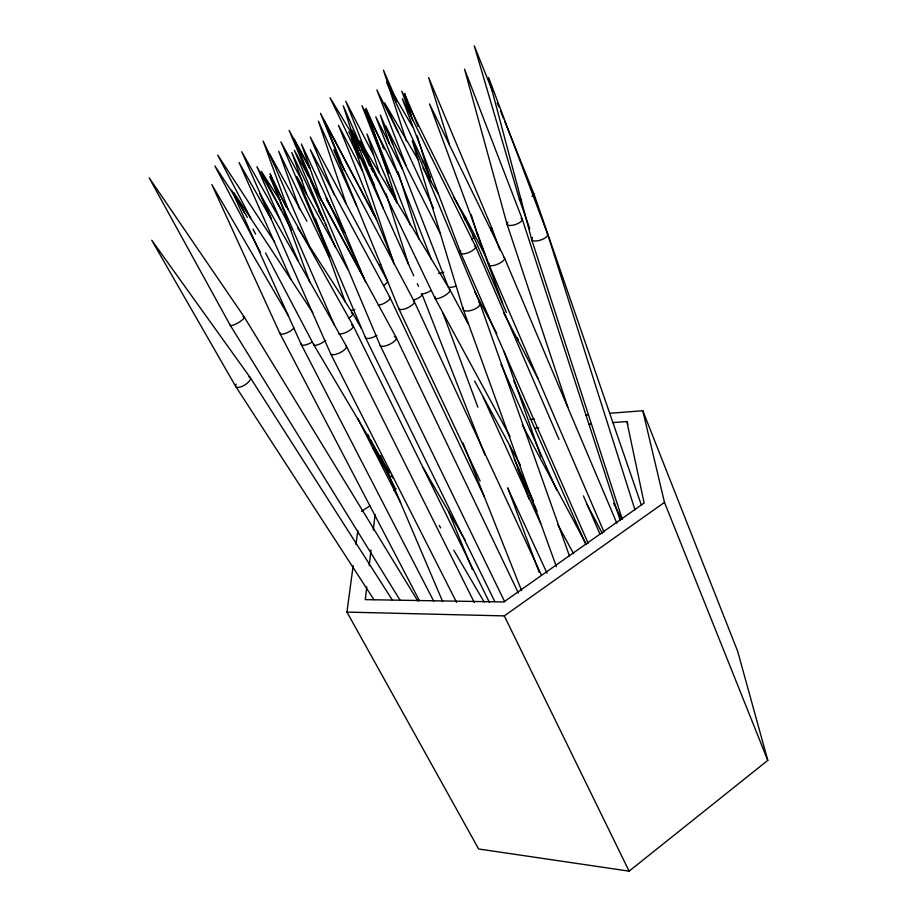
<?xml version="1.0" encoding="UTF-8"?>
<svg xmlns="http://www.w3.org/2000/svg" width="917" height="917" viewBox="0 0 917 917"><rect width="100%" height="100%" fill="white"/><g stroke="black" fill="none" stroke-linecap="round" stroke-linejoin="round"><path stroke-width="1.38" d="M366.754 586.857L365.287 599.626L503.811 601.965L644.124 503.02L626.873 421.568L612.671 422.588M369.207 565.583L371.007 549.971M373.288 530.118L375.087 514.506M609.988 413.258L642.794 410.736L737.692 651.334L767.781 760.376L629.119 871.15L478.64 848.982L346.958 612.097L353.16 565.651M355.968 544.538L357.848 530.462M346.958 612.097L504.304 615.903L664.481 502.367L642.794 410.736M361.481 511.377L369.826 505.886M393.657 490.194L396.041 488.623M530.129 419.401L534.405 419.08M585.745 415.126L588.599 414.908M534.565 428.239L538.829 427.93M588.531 424.342L591.373 424.135M237.744 200.663L214.899 165.966L260.233 251.992M239.314 203.058L240.884 205.454M312.812 312.697L233.812 192.593L244.392 212.721M274.676 242.077L217.696 155.065L250.719 218.063M373.941 599.672L235.635 386.321L151.741 240.22L250.456 377.907L392.361 600.073M279.937 200.296L261.345 171.399L291.388 229.961M297.761 227.978L352.793 313.442L361.321 328.32M399.892 599.89L230.144 325.111L149.219 177.898L244.289 317.087L417.877 601.082M353.687 136.771L330.017 97.683L359.132 158.309M361.825 150.205L371.442 166.092M359.911 150.056L348.781 131.704L374.594 185.555M371.041 168.407L373.265 172.087M374.744 174.528L378.457 180.649M389.771 472.943L313.786 344.826L265.54 252.977M391.238 475.407L392.694 477.872M372.772 447.645L390.275 477.127M417.923 159.443L384.613 102.853L433.454 208.09M423.001 168.052L438.211 193.888M439.254 525.452L440.699 527.917M453.743 550.154L484.153 602.033M412.49 126.695L386.607 82.381L430.302 177.245M453.479 196.857L465.71 217.787L484.107 253.321M287.995 315.173L211.816 184.523L279.903 333.421L419.493 600.784M423.058 467.555L465.377 540.526M247.326 217.386L231.68 190.255L301.223 344.425L433.707 601.105M271.398 219.45L239.096 162.607L290.849 279.112M279.662 218.854L241.744 151.729L271.134 218.28M281.29 210.05L256.875 166.642L297.991 260.394M306.908 221.261L269.552 153.953L309.144 245.55M347.566 268.841L296.844 176.545L365.505 337.685L494.744 601.426M302.197 180.718L280.9 141.883L329.684 256.267M318.68 210.784L323.495 219.553M363.923 277.874L294.357 150.262L335.473 247.441M510.104 436.664L435.036 298.266L359.877 140.828L449.915 289.795L468.163 323.85M557.88 524.73L573.583 553.673M474.582 380.979L520.386 465.137M309.717 167.811L294.07 138.983L314.027 186.334M326.051 197.889L345.101 232.975M309.568 168.098L289.107 130.42L308.57 176.534M326.612 199.482L344.345 232.139M522.243 424.766L586.456 544.595M474.674 291.526L496.739 333.329M587.006 504.35L602.377 533.488M374.881 216.263L320.492 113.307L340.941 163.352M376.646 219.942L324.114 120.494L344.609 170.677M252.977 229.078L255.625 234.11M362.226 170.631L338.453 125.274L393.485 261.437M503.674 312.892L538.13 378.927M386.378 196.284L352.013 130.191L383.237 208.216M613.611 503.387L621.497 518.609M373.345 154.629L345.743 101.214L374.159 172.579M386.481 180.064L395.032 196.605M398.058 174.299L364.989 109.627L410.449 225.341M369.127 119.726L361.951 105.696L388.544 173.302M382.825 146.502L384.131 149.058M402.265 168.946L375.775 116.86L431.403 259.454M357.79 418.496L400.569 502.562M440.126 233.25L385.805 126.053L448.126 286.734A8.562 2.923 -24.3 0 0 455.692 286.184M474.284 602.458L346.385 346.168L259.97 193.751L330.716 353.905L456.563 602.343M367.774 434.291L369.07 436.847M370.365 439.403L395.651 489.174M398.035 132.002L376.841 89.889L406.025 165.473M489.483 602.515L353.148 325.695L269.758 176.706L334.522 325.375M504.304 615.903L629.119 871.15M504.35 257.677L429.488 103.896L488.864 264.474L604.039 532.043M518.38 593.035L396.19 337.513L310.657 180.638L380.177 345.445L504.625 601.609M286.207 207.173L270.102 173.76L274.023 184.477M274.183 164.086L263.133 141.023L287.949 209.099M329.1 257.115L278.722 151.294L299.607 209.11M484.096 496.338L389.92 297.337L310.324 149.7L365.688 282.356M480.118 480.989L398.884 308.88L333.777 149.758L414.175 301.338L541.385 575.016M323.506 219.725L291.789 152.566L306.702 194.289M325.329 223.599L326.555 226.19M361.275 271.959L301.384 143.969L321.397 200.536M508.041 488.784L547.036 573.171M483.236 397.313L540.686 523.538M514.437 459.257L533.362 500.946M518.048 469.378L537.018 511.113M413.75 275.845L351.268 137.504L394.195 264.245M417.292 283.685L418.473 286.287M356.518 205.683L318.417 121.136L346.168 203.838M383.295 147.247L366.009 108.24L396.981 201.648M501.072 364.324L556.699 490.056M588.129 543.185L460.907 253.447L402.334 98.727L475.476 246.272L559.003 439.403M513.784 380.807L585.814 544.423M369.654 166.08L343.29 105.879L359.934 157.22M396.912 203.058L366.972 133.974L379.546 173.393M506.402 312.514L473.481 236.231L401.726 91.15L412.822 120.505M517.188 337.502L518.323 340.127M583.441 495.902L599.924 534.003M397.027 101.523L383.455 70.185L406.277 140.828M422.462 160.292L423.585 162.905M425.282 166.825L429.236 175.972M380.486 455.554L442.682 601.609M504.671 258.365L616.797 523.103M392.602 143.797L380.372 115.026L389.289 143.648M479.774 302.942L412.306 140.874L463.096 308.995M334.269 194.759L310.278 137.034L387.421 280.797A8.058 2.602 -25.3 0 1 383.501 285.531M418.163 126.443L404.569 93.419L407.446 103.002M448.505 511.422L472.427 569.64M626.873 421.568L627.95 424.227M492.418 90.863L474.272 45.85L519.389 199.195L529.774 228.872M497.22 102.784L498.814 106.75M500.418 110.728L503.616 118.671M504.694 121.319L534.038 194.129L641.442 505.256M664.481 502.367L767.781 760.376M463.016 443.014L521.624 590.697M422.531 295.457L485.059 455.302M443.037 313.316L477.883 407.205M507.754 487.684L539.127 572.174M502.699 303.47L477.081 233.663L471.178 214.658M274.997 187.148L309.82 282.264M509.646 445.547L529.178 499.307M499.857 250.066L492.062 228.516L428.64 77.59L449.273 144.095M463.417 309.9L556.39 566.626M315.368 218.51L345.193 301.945M480.118 303.848L569.411 555.908M504.063 351.417L541.03 456.655M567.818 407.274L506.998 224.035L464.541 69.119L522.312 219.278L620.156 520.237M622.311 519.331L531.631 239.44L488.612 77.544L547.736 234.477L634.988 509.886M386.046 193.774L408.569 264.463M398.116 171.995L419.012 239.085M408.26 105.742L411.137 115.336M417.292 135.876L430.841 181.085M547.334 233.732A8.448 3.221 -18.6 0 1 539.116 240.495A8.448 3.221 -18.6 0 1 532.49 237.492M293.99 327.942A8.115 2.602 -26.7 0 1 285.313 333.467A8.115 2.602 -26.7 0 1 279.903 332.676M521.108 218.108A8.047 2.957 -19 0 1 519.847 222.441A8.047 2.957 -19 0 1 509.99 225.502A8.047 2.957 -19 0 1 507.869 222.223M443.851 272.177A8.276 2.74 -24.4 0 1 438.498 273.381M248.92 376.864A8.551 3.336 -31.7 0 1 248.622 381.908A8.551 3.336 -31.7 0 1 239.085 387.318A8.551 3.336 -31.7 0 1 236.116 384.12M478.88 302.289A8.952 3.668 -19.9 0 1 472.863 309.889A8.952 3.668 -19.9 0 1 463.36 307.917M533.006 193.51A7.772 1.857 -20.1 0 1 531.963 196.249M521.555 199.849A7.772 1.857 -20.1 0 1 519.63 198.611M460.735 250.834A8.058 2.166 -28.2 0 1 458.878 251.636M503.513 257.241A8.54 2.9 -23.7 0 1 497.931 264.085A8.54 2.9 -23.7 0 1 489.105 263.58M422.003 294.128A8.436 2.327 -21.5 0 1 413.727 300.065M394.264 336.688A8.941 3.198 -25.6 0 1 391.868 343.118A8.941 3.198 -25.6 0 1 380.177 345.445M472.736 235.852A8.012 2.556 -24 0 1 471.567 239.658M491.111 227.783A7.966 1.994 -20.6 0 1 490.996 229.949M477.986 234.408A7.966 1.994 -20.6 0 1 477.379 233.01M354.776 309.499A8.184 2.178 -22.1 0 1 351.085 310.427M474.719 245.871A8.173 2.659 -24 0 1 470.134 251.888A8.173 2.659 -24 0 1 460.666 252.794M389.255 296.867A8.322 2.762 -25.4 0 1 387.524 301.212A8.322 2.762 -25.4 0 1 378.251 305.281M376.876 335.37A8.734 3.049 -25.7 0 1 368.886 338.442A8.734 3.049 -25.7 0 1 365.379 336.871M345.755 345.594A8.734 3.038 -26.3 0 1 340.918 352.243A8.734 3.038 -26.3 0 1 330.716 353.905M380.761 264.176A7.691 2.808 -21.2 0 1 379.535 265.173M430.944 290.506A8.402 3.278 -20.6 0 1 421.304 294.013M243.074 316.652A8.15 1.937 -30.5 0 1 238.626 322.532A8.15 1.937 -30.5 0 1 230.27 324.458M311.849 342.224A8.413 2.808 -26.5 0 1 304.238 345.159A8.413 2.808 -26.5 0 1 301.2 343.623M413.464 300.845A8.54 2.911 -25.1 0 1 408.225 307.539A8.54 2.911 -25.1 0 1 398.723 308.123M351.429 324.95A8.482 2.866 -26 0 1 349.698 330.372A8.482 2.866 -26 0 1 338.522 333.731M449.215 289.451A8.574 2.487 -28.6 0 1 443.175 296.5A8.574 2.487 -28.6 0 1 435.208 296.741M352.793 313.442A8.264 2.258 -29.7 0 1 348.529 318.382M351.268 313.018A8.264 2.258 -29.7 0 1 352.254 313.087M464.013 217.627A7.657 1.937 -28.2 0 1 464.896 219.828M325.65 340.413A8.436 2.338 -30.1 0 1 317.431 344.907A8.436 2.338 -30.1 0 1 313.797 344.116"/></g></svg>
